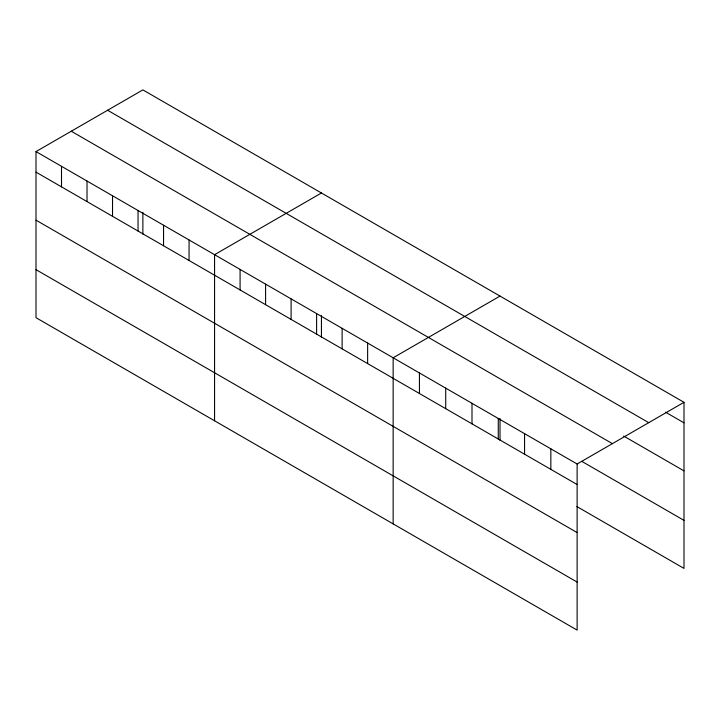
<?xml version="1.0" encoding="UTF-8"?>
<svg xmlns="http://www.w3.org/2000/svg" width="720" height="720" viewBox="0 0 720 720"><rect width="100%" height="100%" fill="white"/><g stroke="black" fill="none" stroke-linecap="round" stroke-linejoin="round"><path stroke-width="1.08" d="M36 151.587L577.125 464.004L577.125 630.108L36 317.691L36 151.587L142.875 89.892L684 402.309L684 568.413L576.918 506.583M321.444 192.987L214.569 254.691L214.569 420.795M500.013 296.082L393.147 357.786L393.147 523.89M577.125 464.004L684 402.309M665.505 412.155L684 422.838M107.604 110.25L648.729 422.667M623.646 436.032L684 470.88M71.271 131.229L612.396 443.646M581.787 461.358L684 520.371M36 172.125L577.125 484.542M36 220.158L577.125 532.575M36 269.658L577.125 582.075M550.845 448.83L550.845 469.368M524.565 433.656L524.565 454.194M500.013 418.518L500.013 440.352M498.276 418.482L498.276 439.02M471.996 403.308L471.996 423.837M445.716 388.134L445.716 408.663M419.427 372.96L419.427 393.489M367.632 343.062L367.632 363.591M342.126 328.329L342.126 348.858M321.444 315.414L321.444 337.257M316.611 313.605L316.611 334.134M291.105 298.872L291.105 319.401M265.59 284.148L265.59 304.677M240.084 269.415L240.084 289.944M189.063 239.958L189.063 260.487M163.548 225.234L163.548 245.763M142.875 212.319L142.875 234.153M138.042 210.501L138.042 231.039M112.527 195.777L112.527 216.306M87.021 181.044L87.021 201.582M61.506 166.32L61.506 186.849"/></g></svg>
